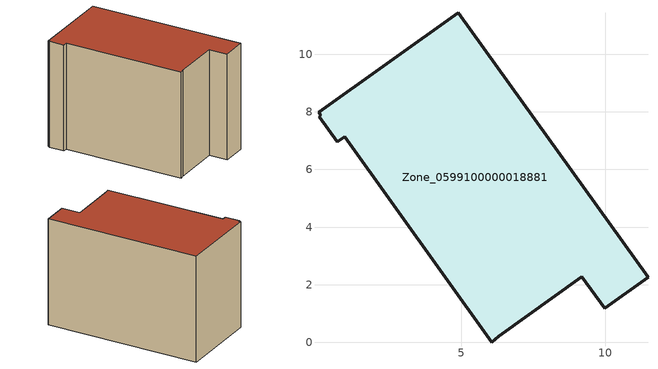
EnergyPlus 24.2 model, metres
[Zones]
Zone_0599100000018881
 floor ground (C_G): 11.48,2.26 9.98,1.18 9.19,2.28 6.3,0.21 6.07,0 0.96,7.13 0.7,6.96 0.07,7.84 0.14,7.88 0.05,7.98 4.9,11.44 z0
 wall outside (C_F): 9.98,1.18 11.48,2.26 4.9,11.44 0.05,7.98 0.14,7.88 0.07,7.84 0.7,6.96 0.96,7.13 6.07,0 6.3,0.21 9.19,2.28 9.98,1.18 z0:7.83
 roof outside (C_R): 0.96,7.13 6.07,0 6.3,0.21 9.19,2.28 9.98,1.18 11.48,2.26 4.9,11.44 0.05,7.98 0.14,7.88 0.07,7.84 0.7,6.96 z7.83
[BUILDING]
Pand.0599100000018881: North Axis=0; Terrain=City; Loads Convergence Tolerance Value=0.04; Temperature Convergence Tolerance Value=0.4; Solar Distribution=FullExterior; Maximum Number of Warmup Days=25; Minimum Number of Warmup Days=1
[Site:Location]
Rotterdam.The.Hague.AP_ZH_NLD Design_Conditions: Latitude=51.96; Longitude=4.45; Time Zone=1; Elevation=-4.5
[SITE:GROUNDTEMPERATURE:BUILDINGSURFACE]
18, 18, 18, 18, 18, 18, 18, 18, 18, 18, 18, 18
[MATERIAL] Thermal Absorptance=0.9; Solar Absorptance=0.7; Visible Absorptance=0.7
Name | Roughness | Thickness | Conductivity | Density | Specific Heat
G.TI.1975-1991 | MediumSmooth | 0.15 | 0.288461 | 540 | 1210
F.TI.1975-1991 | Rough | 0.3 | 0.230769 | 1920 | 840
R.TI.1975-1991 | MediumRough | 0.2 | 0.153846 | 1500 | 1000
[CONSTRUCTION]
C_G: G.TI.1975-1991
C_F: F.TI.1975-1991
C_R: R.TI.1975-1991
[ZONE]
Zone_0599100000018881: Type=1; Multiplier=1; Ceiling Height=Autocalculate; Volume=Autocalculate; Floor Area=autocalculate; Part of Total Floor Area=Yes
[ZONEINFILTRATION:DESIGNFLOWRATE]
Infil_Zone_0599100000018881: Zone or ZoneList or Space or SpaceList=Zone_0599100000018881; Schedule=AlwaysOn; Design Flow Rate Calculation Method=Flow/Area; Flow Rate per Floor Area=0.003; Constant Term Coefficient=1; Temperature Term Coefficient=0; Velocity Term Coefficient=0; Velocity Squared Term Coefficient=0
[HVACTEMPLATE:ZONE:IDEALLOADSAIRSYSTEM]
Zone_0599100000018881: Maximum Heating Supply Air Temperature=50; Minimum Cooling Supply Air Temperature=13; Maximum Heating Supply Air Humidity Ratio=0.0156; Minimum Cooling Supply Air Humidity Ratio=0.0077; Heating Limit=NoLimit; Cooling Limit=NoLimit; Dehumidification Control Type=ConstantSensibleHeatRatio; Cooling Sensible Heat Ratio=0.7; Dehumidification Setpoint=60; Humidification Control Type=None; Humidification Setpoint=30; Outdoor Air Method=None; Outdoor Air Flow Rate per Person=0.00944; Outdoor Air Flow Rate per Zone Floor Area=0; Outdoor Air Flow Rate per Zone=0; Demand Controlled Ventilation Type=None; Outdoor Air Economizer Type=NoEconomizer; Heat Recovery Type=None; Sensible Heat Recovery Effectiveness=0.7; Latent Heat Recovery Effectiveness=0.65
[ZONECONTROL:THERMOSTAT]
ThermostatControl_Zone_0599100000018881: Zone or ZoneList=Zone_0599100000018881; Control Type Schedule=DualSetpointControlType; Control 1=Thermostat_Zone_0599100000018881; Temperature Difference Between Cutout And Setpoint=0
[THERMOSTATSETPOINT:DUALSETPOINT]
Thermostat_Zone_0599100000018881: Heating Setpoint Temperature Schedule=HeatingSetpoint_Zone_0599100000018881; Cooling Setpoint Temperature Schedule=CoolingSetpoint_Zone_0599100000018881
[SCHEDULE:COMPACT]
HeatingSetpoint_Zone_0599100000018881: Through: 12/31, For: AllDays, Until: 24:00, 21
CoolingSetpoint_Zone_0599100000018881: Through: 12/31, For: AllDays, Until: 24:00, 24
DualSetpointControlType: Through: 12/31, For: AllDays, Until: 24:00, 4
AlwaysOn: Through: 12/31, For: AllDays, Until: 24:00, 1
